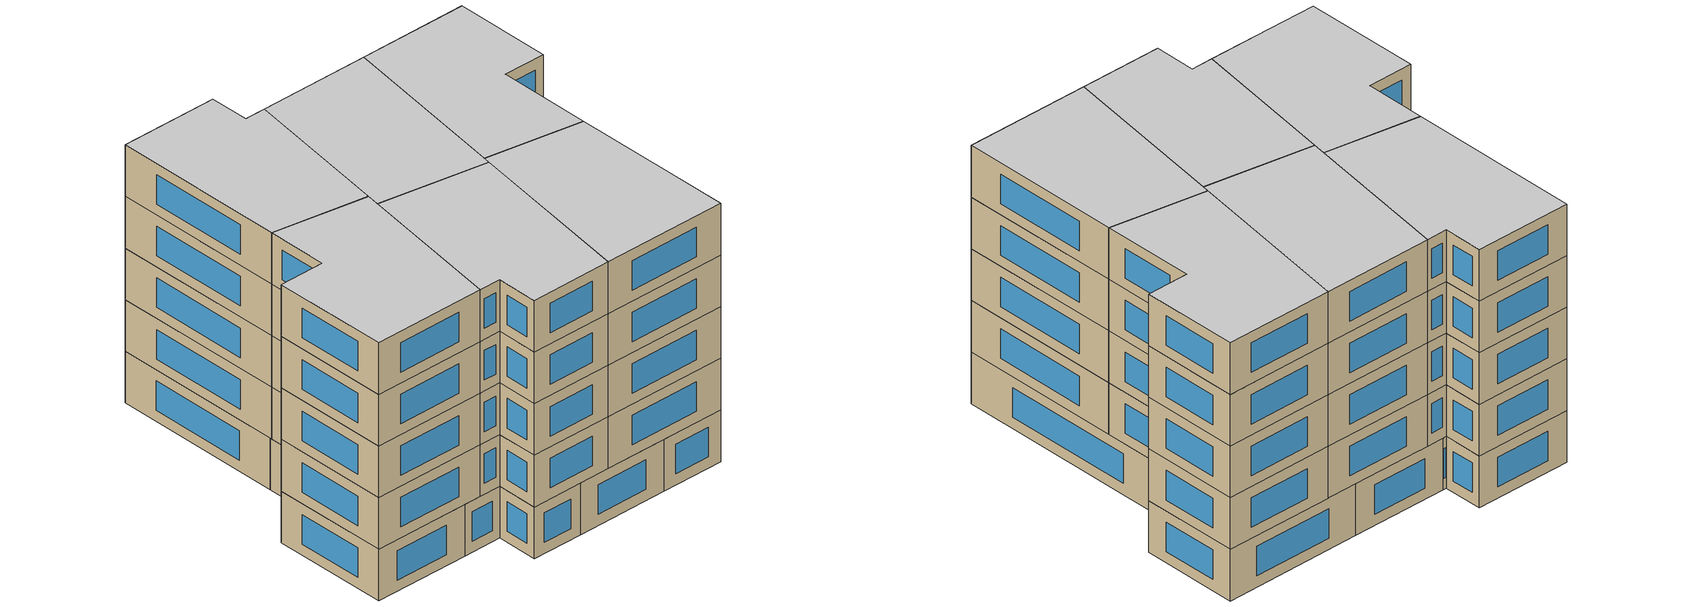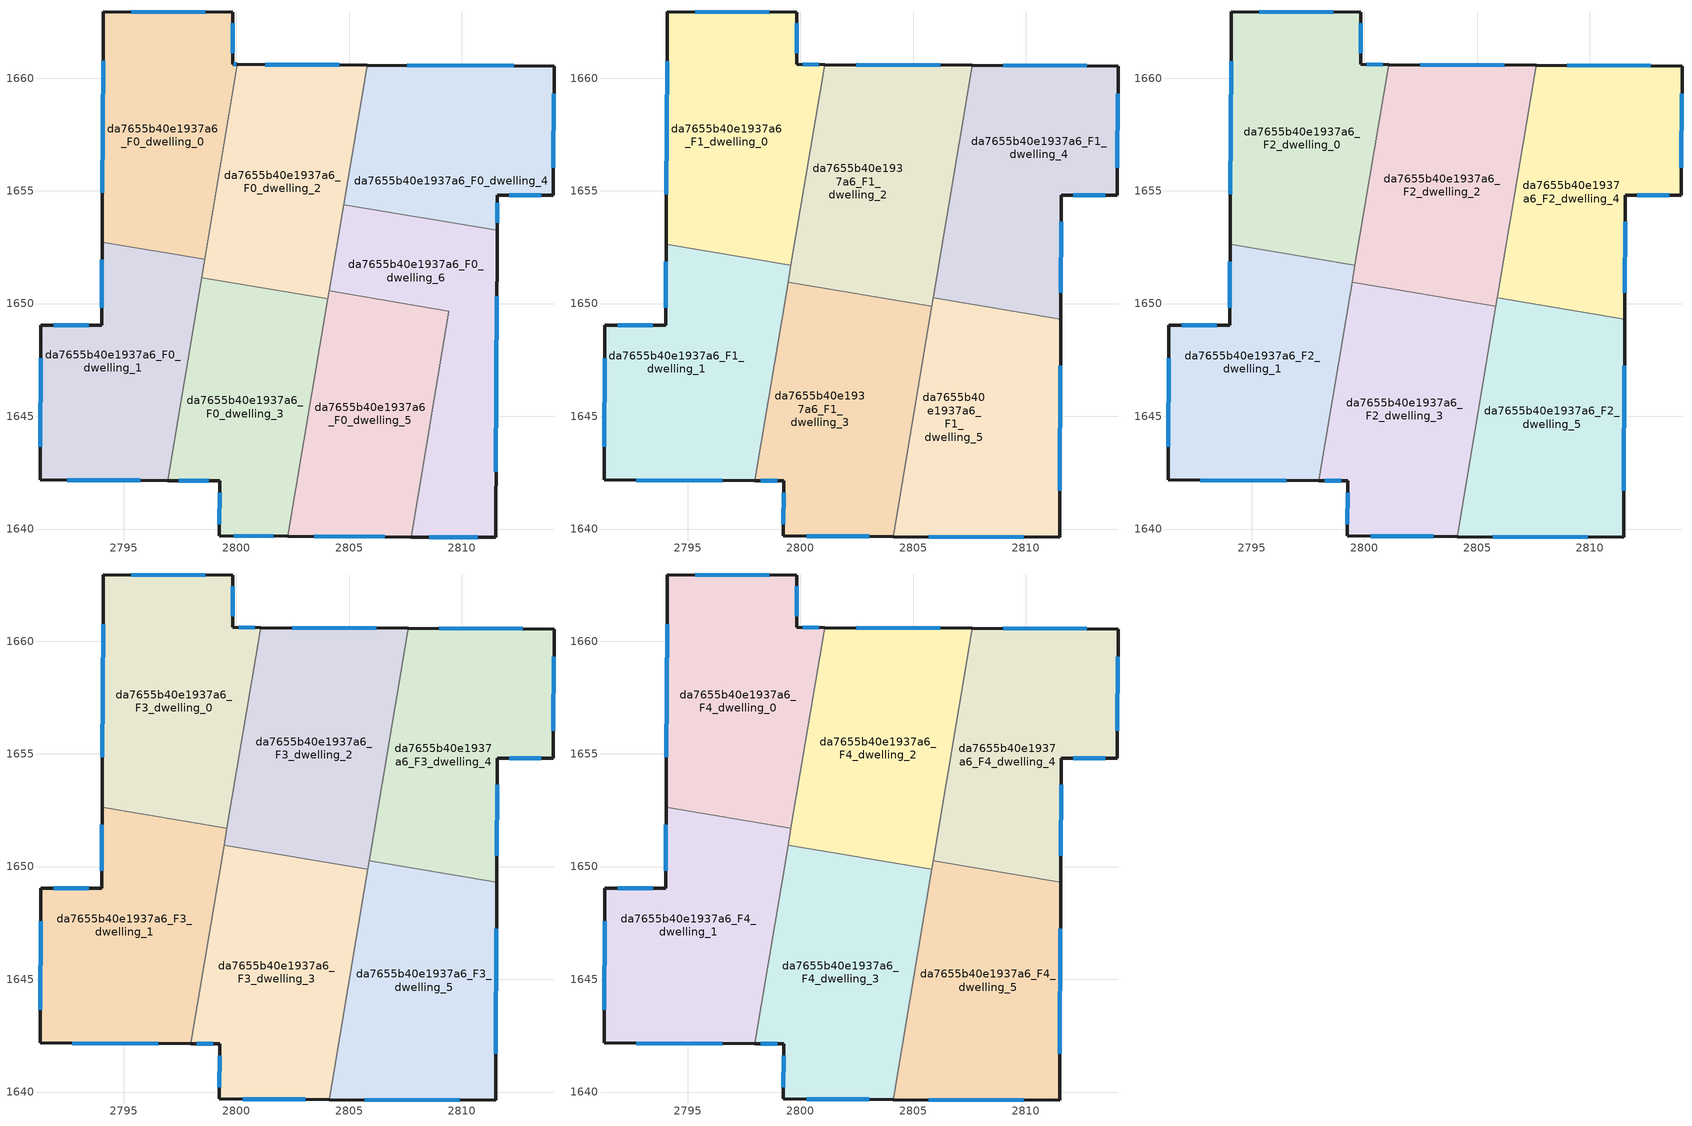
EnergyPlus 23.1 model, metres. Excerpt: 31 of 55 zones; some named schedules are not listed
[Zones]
da7655b40e1937a6_F0_dwelling_0
 floor ground (EU_floor_Construction): 2799.85,1662.93 2799.84,1660.61 2800.04,1660.61 2798.59,1651.96 2794.04,1652.72 2794.1,1662.96 z0
 wall outside (EU_wall_Construction): 2800.04,1660.61 2799.84,1660.61 2799.85,1662.93 2794.1,1662.96 2794.04,1652.72 z0:3
 wall to da7655b40e1937a6_F0_dwelling_1 (EU_wall_Construction): 2794.04,1652.72 2798.59,1651.96 z0:3
 wall to da7655b40e1937a6_F0_dwelling_2 (EU_wall_Construction): 2798.59,1651.96 2800.04,1660.61 z0:3
 window (EU_Window_Construction): 2799.84,1661.1 2799.84,1662.43 / 2800,1660.61 2799.88,1660.61 / 2794.09,1660.76 2794.06,1654.92 / 2798.62,1662.93 2795.33,1662.95 z0.64:2.36
da7655b40e1937a6_F0_dwelling_1
 floor ground (EU_floor_Construction): 2798.59,1651.96 2796.95,1642.15 2791.29,1642.18 2791.32,1649.05 2794.02,1649.04 2794.04,1652.72 z0
 wall outside (EU_wall_Construction): 2794.04,1652.72 2794.02,1649.04 2791.32,1649.05 2791.29,1642.18 2796.95,1642.15 z0:3
 wall to da7655b40e1937a6_F0_dwelling_3 (EU_wall_Construction): 2796.95,1642.15 2798.46,1651.14 z0:3
 wall to da7655b40e1937a6_F0_dwelling_2 (EU_wall_Construction): 2798.46,1651.15 2798.59,1651.96 z0:3
 window (EU_Window_Construction): 2792.5,1642.17 2795.73,1642.16 / 2791.32,1647.58 2791.3,1643.65 / 2793.44,1649.04 2791.9,1649.05 / 2794.04,1651.93 2794.03,1649.83 z0.64:2.36
da7655b40e1937a6_F0_dwelling_2
 floor ground (EU_floor_Construction): 2805.8,1660.58 2804.06,1650.21 2798.46,1651.14 2800.04,1660.61 z0
 wall outside (EU_wall_Construction): 2805.8,1660.58 2800.04,1660.61 z0:3
 wall to da7655b40e1937a6_F0_dwelling_3 (EU_wall_Construction): 2798.46,1651.14 2804.06,1650.21 z0:3
 wall to da7655b40e1937a6_F0_dwelling_4 (EU_wall_Construction): 2804.76,1654.39 2805.8,1660.58 z0:3
 wall to da7655b40e1937a6_F0_dwelling_6 (EU_wall_Construction): 2804.12,1650.56 2804.76,1654.39 z0:3
 wall to da7655b40e1937a6_F0_dwelling_5 (EU_wall_Construction): 2804.06,1650.2 2804.12,1650.56 z0:3
 window (EU_Window_Construction): 2804.56,1660.58 2801.28,1660.6 z0.64:2.36
da7655b40e1937a6_F0_dwelling_3
 floor ground (EU_floor_Construction): 2804.06,1650.21 2802.29,1639.68 2799.24,1639.7 2799.26,1642.14 2796.95,1642.15 2798.46,1651.14 z0
 wall outside (EU_wall_Construction): 2796.95,1642.15 2799.26,1642.14 2799.24,1639.7 2802.29,1639.68 z0:3
 wall to da7655b40e1937a6_F0_dwelling_5 (EU_wall_Construction): 2802.29,1639.68 2804.06,1650.21 z0:3
 window (EU_Window_Construction): 2799.89,1639.69 2801.64,1639.68 / 2799.26,1641.62 2799.24,1640.22 / 2797.44,1642.15 2798.76,1642.14 z0.64:2.36
da7655b40e1937a6_F0_dwelling_4
 floor ground (EU_floor_Construction): 2814.09,1660.54 2814.06,1654.8 2811.57,1654.81 2811.57,1653.25 2804.76,1654.39 2805.8,1660.58 z0
 wall outside (EU_wall_Construction): 2811.57,1653.25 2811.57,1654.81 2814.06,1654.8 2814.09,1660.54 2805.8,1660.58 z0:3
 wall to da7655b40e1937a6_F0_dwelling_6 (EU_wall_Construction): 2804.76,1654.39 2811.57,1653.25 z0:3
 window (EU_Window_Construction): 2812.31,1660.54 2807.57,1660.57 / 2814.07,1656.03 2814.08,1659.31 / 2812.11,1654.81 2813.53,1654.8 / 2811.57,1653.58 2811.57,1654.48 z0.64:2.36
da7655b40e1937a6_F0_dwelling_5
 floor ground (EU_floor_Construction): 2809.43,1649.67 2807.75,1639.65 2802.29,1639.68 2804.12,1650.56 z0
 wall outside (EU_wall_Construction): 2802.29,1639.68 2807.75,1639.65 z0:3
 wall to da7655b40e1937a6_F0_dwelling_6 (EU_wall_Construction): 2807.75,1639.65 2809.43,1649.67 2804.12,1650.56 z0:3
 window (EU_Window_Construction): 2803.46,1639.67 2806.58,1639.65 z0.64:2.36
 ceiling adiabatic (EU_roof_Construction): 2807.75,1639.65 2809.43,1649.67 2805.89,1650.26 2804.11,1639.67 z3
da7655b40e1937a6_F0_dwelling_6
 floor ground (EU_floor_Construction): 2811.57,1653.25 2811.5,1639.63 2807.75,1639.65 2809.43,1649.67 2804.12,1650.56 2804.76,1654.39 z0
 wall outside (EU_wall_Construction): 2807.75,1639.65 2811.5,1639.63 2811.57,1653.25 z0:3
 window (EU_Window_Construction): 2811.51,1642.54 2811.55,1650.33 / 2808.55,1639.64 2810.7,1639.63 z0.64:2.36
da7655b40e1937a6_F1_dwelling_0
 floor to da7655b40e1937a6_F0_dwelling_0 (EU_floor_Construction): 2799.85,1662.93 2799.84,1660.61 2800.04,1660.6 2798.59,1651.96 2794.04,1652.72 2794.1,1662.96 z3
 floor to da7655b40e1937a6_F0_dwelling_2 (EU_floor_Construction): 2801.07,1660.6 2799.58,1651.7 2798.58,1651.87 2800.04,1660.6 z3
 floor to da7655b40e1937a6_F0_dwelling_1 (EU_floor_Construction): 2798.59,1651.96 2798.58,1651.87 2794.04,1652.63 2794.04,1652.72 z3
 wall outside (EU_wall_Construction): 2801.07,1660.6 2799.84,1660.61 2799.85,1662.93 2794.1,1662.96 2794.04,1652.63 z3:6
 wall to da7655b40e1937a6_F1_dwelling_1 (EU_wall_Construction): 2794.04,1652.63 2799.58,1651.7 z3:6
 wall to da7655b40e1937a6_F1_dwelling_2 (EU_wall_Construction): 2799.58,1651.7 2801.07,1660.6 z3:6
 window (EU_Window_Construction): 2799.84,1661.1 2799.84,1662.43 / 2800.81,1660.6 2800.1,1660.6 / 2794.09,1660.74 2794.06,1654.84 / 2798.62,1662.93 2795.33,1662.95 z3.64:5.36
da7655b40e1937a6_F1_dwelling_1
 floor to da7655b40e1937a6_F0_dwelling_1 (EU_floor_Construction): 2798.58,1651.87 2796.95,1642.15 2791.29,1642.18 2791.32,1649.05 2794.02,1649.04 2794.04,1652.63 z3
 floor to da7655b40e1937a6_F0_dwelling_3 (EU_floor_Construction): 2799.46,1650.98 2799.45,1650.95 2797.98,1642.15 2796.95,1642.15 2798.46,1651.14 z3
 floor to da7655b40e1937a6_F0_dwelling_2 (EU_floor_Construction): 2799.58,1651.7 2799.46,1650.98 2798.46,1651.14 2798.58,1651.87 z3
 wall outside (EU_wall_Construction): 2794.04,1652.63 2794.02,1649.04 2791.32,1649.05 2791.29,1642.18 2797.98,1642.14 z3:6
 wall to da7655b40e1937a6_F1_dwelling_3 (EU_wall_Construction): 2797.98,1642.14 2799.45,1650.95 z3:6
 wall to da7655b40e1937a6_F1_dwelling_2 (EU_wall_Construction): 2799.45,1650.95 2799.58,1651.7 z3:6
 window (EU_Window_Construction): 2792.72,1642.17 2796.54,1642.15 / 2791.32,1647.58 2791.3,1643.65 / 2793.44,1649.04 2791.9,1649.05 / 2794.04,1651.86 2794.03,1649.81 z3.64:5.36
da7655b40e1937a6_F1_dwelling_2
 floor to da7655b40e1937a6_F0_dwelling_2 (EU_floor_Construction): 2805.8,1660.58 2804.06,1650.21 2799.46,1650.98 2801.07,1660.6 z3
 floor to da7655b40e1937a6_F0_dwelling_4 (EU_floor_Construction): 2807.61,1660.57 2806.53,1654.09 2804.76,1654.39 2805.8,1660.58 z3
 floor to da7655b40e1937a6_F0_dwelling_3 (EU_floor_Construction): 2804.06,1650.21 2804.05,1650.17 2799.45,1650.95 2799.46,1650.98 z3
 floor to da7655b40e1937a6_F0_dwelling_6 (EU_floor_Construction): 2806.53,1654.09 2805.89,1650.26 2804.12,1650.56 2804.76,1654.39 z3
 floor to da7655b40e1937a6_F0_dwelling_5 (EU_floor_Construction): 2805.89,1650.26 2805.82,1649.88 2804.05,1650.17 2804.12,1650.56 z3
 wall outside (EU_wall_Construction): 2807.62,1660.57 2801.07,1660.6 z3:6
 wall to da7655b40e1937a6_F1_dwelling_3 (EU_wall_Construction): 2799.45,1650.95 2805.82,1649.88 z3:6
 wall to da7655b40e1937a6_F1_dwelling_4 (EU_wall_Construction): 2805.89,1650.26 2807.62,1660.57 z3:6
 wall to da7655b40e1937a6_F1_dwelling_5 (EU_wall_Construction): 2805.82,1649.88 2805.89,1650.26 z3:6
 window (EU_Window_Construction): 2806.22,1660.57 2802.47,1660.59 z3.64:5.36
da7655b40e1937a6_F1_dwelling_3
 floor to da7655b40e1937a6_F0_dwelling_3 (EU_floor_Construction): 2804.05,1650.17 2802.29,1639.68 2799.24,1639.7 2799.26,1642.14 2797.98,1642.15 2799.45,1650.95 z3
 floor to da7655b40e1937a6_F0_dwelling_5 (EU_floor_Construction): 2805.82,1649.88 2804.11,1639.67 2802.29,1639.68 2804.05,1650.17 z3
 wall outside (EU_wall_Construction): 2797.98,1642.14 2799.26,1642.14 2799.24,1639.7 2804.11,1639.67 z3:6
 wall to da7655b40e1937a6_F1_dwelling_5 (EU_wall_Construction): 2804.11,1639.67 2805.82,1649.88 z3:6
 window (EU_Window_Construction): 2800.28,1639.69 2803.07,1639.68 / 2799.26,1641.62 2799.24,1640.22 / 2798.25,1642.14 2798.98,1642.14 z3.64:5.36
da7655b40e1937a6_F1_dwelling_4
 floor to da7655b40e1937a6_F0_dwelling_4 (EU_floor_Construction): 2814.09,1660.54 2814.06,1654.8 2811.57,1654.81 2811.57,1653.25 2806.53,1654.09 2807.62,1660.57 z3
 floor to da7655b40e1937a6_F0_dwelling_6 (EU_floor_Construction): 2811.57,1653.25 2811.55,1649.32 2805.89,1650.26 2806.53,1654.09 z3
 wall outside (EU_wall_Construction): 2811.55,1649.32 2811.57,1654.81 2814.06,1654.8 2814.09,1660.54 2807.62,1660.57 z3:6
 wall to da7655b40e1937a6_F1_dwelling_5 (EU_wall_Construction): 2805.89,1650.26 2811.55,1649.32 z3:6
 window (EU_Window_Construction): 2814.07,1656.03 2814.08,1659.31 / 2812.11,1654.81 2813.53,1654.8 / 2811.55,1650.49 2811.57,1653.63 / 2812.7,1660.54 2809,1660.56 z3.64:5.36
da7655b40e1937a6_F1_dwelling_5
 floor to da7655b40e1937a6_F0_dwelling_6 (EU_floor_Construction): 2811.55,1649.32 2811.5,1639.63 2807.75,1639.65 2809.43,1649.67 2805.89,1650.26 z3
 floor adiabatic (EU_floor_Construction): 2809.43,1649.67 2807.75,1639.65 2804.11,1639.67 2805.89,1650.26 z3
 wall outside (EU_wall_Construction): 2804.11,1639.67 2811.5,1639.63 2811.55,1649.32 z3:6
 window (EU_Window_Construction): 2811.51,1641.7 2811.54,1647.24 / 2805.69,1639.66 2809.92,1639.64 z3.64:5.36
da7655b40e1937a6_F2_dwelling_0
 floor to da7655b40e1937a6_F1_dwelling_0 (EU_floor_Construction): 2799.85,1662.93 2799.84,1660.61 2801.07,1660.6 2799.58,1651.7 2794.04,1652.63 2794.1,1662.96 z6
 wall outside (EU_wall_Construction): 2801.07,1660.6 2799.84,1660.61 2799.85,1662.93 2794.1,1662.96 2794.04,1652.63 z6:9
 wall to da7655b40e1937a6_F2_dwelling_1 (EU_wall_Construction): 2794.04,1652.63 2799.58,1651.7 z6:9
 wall to da7655b40e1937a6_F2_dwelling_2 (EU_wall_Construction): 2799.58,1651.7 2801.07,1660.6 z6:9
 window (EU_Window_Construction): 2799.84,1661.1 2799.84,1662.43 / 2800.81,1660.6 2800.1,1660.6 / 2794.09,1660.74 2794.06,1654.84 / 2798.62,1662.93 2795.33,1662.95 z6.64:8.36
da7655b40e1937a6_F2_dwelling_1
 floor to da7655b40e1937a6_F1_dwelling_1 (EU_floor_Construction): 2799.58,1651.7 2797.98,1642.14 2791.29,1642.18 2791.32,1649.05 2794.02,1649.04 2794.04,1652.63 z6
 wall outside (EU_wall_Construction): 2794.04,1652.63 2794.02,1649.04 2791.32,1649.05 2791.29,1642.18 2797.98,1642.14 z6:9
 wall to da7655b40e1937a6_F2_dwelling_3 (EU_wall_Construction): 2797.98,1642.14 2799.45,1650.95 z6:9
 wall to da7655b40e1937a6_F2_dwelling_2 (EU_wall_Construction): 2799.45,1650.95 2799.58,1651.7 z6:9
 window (EU_Window_Construction): 2792.72,1642.17 2796.54,1642.15 / 2791.32,1647.58 2791.3,1643.65 / 2793.44,1649.04 2791.9,1649.05 / 2794.04,1651.86 2794.03,1649.81 z6.64:8.36
da7655b40e1937a6_F2_dwelling_2
 floor to da7655b40e1937a6_F1_dwelling_2 (EU_floor_Construction): 2807.62,1660.57 2805.82,1649.88 2799.45,1650.95 2801.07,1660.6 z6
 wall outside (EU_wall_Construction): 2807.62,1660.57 2801.07,1660.6 z6:9
 wall to da7655b40e1937a6_F2_dwelling_3 (EU_wall_Construction): 2799.45,1650.95 2805.82,1649.88 z6:9
 wall to da7655b40e1937a6_F2_dwelling_4 (EU_wall_Construction): 2805.89,1650.26 2807.62,1660.57 z6:9
 wall to da7655b40e1937a6_F2_dwelling_5 (EU_wall_Construction): 2805.82,1649.88 2805.89,1650.26 z6:9
 window (EU_Window_Construction): 2806.22,1660.57 2802.47,1660.59 z6.64:8.36
da7655b40e1937a6_F2_dwelling_3
 floor to da7655b40e1937a6_F1_dwelling_3 (EU_floor_Construction): 2805.82,1649.88 2804.11,1639.67 2799.24,1639.7 2799.26,1642.14 2797.98,1642.14 2799.45,1650.95 z6
 wall outside (EU_wall_Construction): 2797.98,1642.14 2799.26,1642.14 2799.24,1639.7 2804.11,1639.67 z6:9
 wall to da7655b40e1937a6_F2_dwelling_5 (EU_wall_Construction): 2804.11,1639.67 2805.82,1649.88 z6:9
 window (EU_Window_Construction): 2800.28,1639.69 2803.07,1639.68 / 2799.26,1641.62 2799.24,1640.22 / 2798.25,1642.14 2798.98,1642.14 z6.64:8.36
da7655b40e1937a6_F2_dwelling_4
 floor to da7655b40e1937a6_F1_dwelling_4 (EU_floor_Construction): 2814.09,1660.54 2814.06,1654.8 2811.57,1654.81 2811.55,1649.32 2805.89,1650.26 2807.62,1660.57 z6
 wall outside (EU_wall_Construction): 2811.55,1649.32 2811.57,1654.81 2814.06,1654.8 2814.09,1660.54 2807.62,1660.57 z6:9
 wall to da7655b40e1937a6_F2_dwelling_5 (EU_wall_Construction): 2805.89,1650.26 2811.55,1649.32 z6:9
 window (EU_Window_Construction): 2814.07,1656.03 2814.08,1659.31 / 2812.11,1654.81 2813.53,1654.8 / 2811.55,1650.49 2811.57,1653.63 / 2812.7,1660.54 2809,1660.56 z6.64:8.36
da7655b40e1937a6_F2_dwelling_5
 floor to da7655b40e1937a6_F1_dwelling_5 (EU_floor_Construction): 2811.55,1649.32 2811.5,1639.63 2804.11,1639.67 2805.89,1650.26 z6
 wall outside (EU_wall_Construction): 2804.11,1639.67 2811.5,1639.63 2811.55,1649.32 z6:9
 window (EU_Window_Construction): 2811.51,1641.7 2811.54,1647.24 / 2805.69,1639.66 2809.92,1639.64 z6.64:8.36
da7655b40e1937a6_F3_dwelling_0
 floor to da7655b40e1937a6_F2_dwelling_0 (EU_floor_Construction): 2799.85,1662.93 2799.84,1660.61 2801.07,1660.6 2799.58,1651.7 2794.04,1652.63 2794.1,1662.96 z9
 wall outside (EU_wall_Construction): 2801.07,1660.6 2799.84,1660.61 2799.85,1662.93 2794.1,1662.96 2794.04,1652.63 z9:12
 wall to da7655b40e1937a6_F3_dwelling_1 (EU_wall_Construction): 2794.04,1652.63 2799.58,1651.7 z9:12
 wall to da7655b40e1937a6_F3_dwelling_2 (EU_wall_Construction): 2799.58,1651.7 2801.07,1660.6 z9:12
 window (EU_Window_Construction): 2799.84,1661.1 2799.84,1662.43 / 2800.81,1660.6 2800.1,1660.6 / 2794.09,1660.74 2794.06,1654.84 / 2798.62,1662.93 2795.33,1662.95 z9.64:11.36
da7655b40e1937a6_F3_dwelling_1
 floor to da7655b40e1937a6_F2_dwelling_1 (EU_floor_Construction): 2799.58,1651.7 2797.98,1642.14 2791.29,1642.18 2791.32,1649.05 2794.02,1649.04 2794.04,1652.63 z9
 wall outside (EU_wall_Construction): 2794.04,1652.63 2794.02,1649.04 2791.32,1649.05 2791.29,1642.18 2797.98,1642.14 z9:12
 wall to da7655b40e1937a6_F3_dwelling_3 (EU_wall_Construction): 2797.98,1642.14 2799.45,1650.95 z9:12
 wall to da7655b40e1937a6_F3_dwelling_2 (EU_wall_Construction): 2799.45,1650.95 2799.58,1651.7 z9:12
 window (EU_Window_Construction): 2792.72,1642.17 2796.54,1642.15 / 2791.32,1647.58 2791.3,1643.65 / 2793.44,1649.04 2791.9,1649.05 / 2794.04,1651.86 2794.03,1649.81 z9.64:11.36
da7655b40e1937a6_F3_dwelling_2
 floor to da7655b40e1937a6_F2_dwelling_2 (EU_floor_Construction): 2807.62,1660.57 2805.82,1649.88 2799.45,1650.95 2801.07,1660.6 z9
 wall outside (EU_wall_Construction): 2807.62,1660.57 2801.07,1660.6 z9:12
 wall to da7655b40e1937a6_F3_dwelling_3 (EU_wall_Construction): 2799.45,1650.95 2805.82,1649.88 z9:12
 wall to da7655b40e1937a6_F3_dwelling_4 (EU_wall_Construction): 2805.89,1650.26 2807.62,1660.57 z9:12
 wall to da7655b40e1937a6_F3_dwelling_5 (EU_wall_Construction): 2805.82,1649.88 2805.89,1650.26 z9:12
 window (EU_Window_Construction): 2806.22,1660.57 2802.47,1660.59 z9.64:11.36
da7655b40e1937a6_F3_dwelling_3
 floor to da7655b40e1937a6_F2_dwelling_3 (EU_floor_Construction): 2805.82,1649.88 2804.11,1639.67 2799.24,1639.7 2799.26,1642.14 2797.98,1642.14 2799.45,1650.95 z9
 wall outside (EU_wall_Construction): 2797.98,1642.14 2799.26,1642.14 2799.24,1639.7 2804.11,1639.67 z9:12
 wall to da7655b40e1937a6_F3_dwelling_5 (EU_wall_Construction): 2804.11,1639.67 2805.82,1649.88 z9:12
 window (EU_Window_Construction): 2800.28,1639.69 2803.07,1639.68 / 2799.26,1641.62 2799.24,1640.22 / 2798.25,1642.14 2798.98,1642.14 z9.64:11.36
da7655b40e1937a6_F3_dwelling_4
 floor to da7655b40e1937a6_F2_dwelling_4 (EU_floor_Construction): 2814.09,1660.54 2814.06,1654.8 2811.57,1654.81 2811.55,1649.32 2805.89,1650.26 2807.62,1660.57 z9
 wall outside (EU_wall_Construction): 2811.55,1649.32 2811.57,1654.81 2814.06,1654.8 2814.09,1660.54 2807.62,1660.57 z9:12
 wall to da7655b40e1937a6_F3_dwelling_5 (EU_wall_Construction): 2805.89,1650.26 2811.55,1649.32 z9:12
 window (EU_Window_Construction): 2814.07,1656.03 2814.08,1659.31 / 2812.11,1654.81 2813.53,1654.8 / 2811.55,1650.49 2811.57,1653.63 / 2812.7,1660.54 2809,1660.56 z9.64:11.36
da7655b40e1937a6_F3_dwelling_5
 floor to da7655b40e1937a6_F2_dwelling_5 (EU_floor_Construction): 2811.55,1649.32 2811.5,1639.63 2804.11,1639.67 2805.89,1650.26 z9
 wall outside (EU_wall_Construction): 2804.11,1639.67 2811.5,1639.63 2811.55,1649.32 z9:12
 window (EU_Window_Construction): 2811.51,1641.7 2811.54,1647.24 / 2805.69,1639.66 2809.92,1639.64 z9.64:11.36
da7655b40e1937a6_F4_dwelling_0
 floor to da7655b40e1937a6_F3_dwelling_0 (EU_floor_Construction): 2799.85,1662.93 2799.84,1660.61 2801.07,1660.6 2799.58,1651.7 2794.04,1652.63 2794.1,1662.96 z12
 wall outside (EU_wall_Construction): 2801.07,1660.6 2799.84,1660.61 2799.85,1662.93 2794.1,1662.96 2794.04,1652.63 z12:15
 wall to da7655b40e1937a6_F4_dwelling_1 (EU_wall_Construction): 2794.04,1652.63 2799.58,1651.7 z12:15
 wall to da7655b40e1937a6_F4_dwelling_2 (EU_wall_Construction): 2799.58,1651.7 2801.07,1660.6 z12:15
 window (EU_Window_Construction): 2799.84,1661.1 2799.84,1662.43 / 2800.81,1660.6 2800.1,1660.6 / 2794.09,1660.74 2794.06,1654.84 / 2798.62,1662.93 2795.33,1662.95 z12.64:14.36
 ceiling to da7655b40e1937a6_F5_dwelling_0 (EU_floor_Construction): 2799.58,1651.7 2801.07,1660.6 2799.84,1660.61 2799.85,1662.93 2794.1,1662.96 2794.04,1652.63 z15
da7655b40e1937a6_F4_dwelling_1
 floor to da7655b40e1937a6_F3_dwelling_1 (EU_floor_Construction): 2799.58,1651.7 2797.98,1642.14 2791.29,1642.18 2791.32,1649.05 2794.02,1649.04 2794.04,1652.63 z12
 wall outside (EU_wall_Construction): 2794.04,1652.63 2794.02,1649.04 2791.32,1649.05 2791.29,1642.18 2797.98,1642.14 z12:15
 wall to da7655b40e1937a6_F4_dwelling_3 (EU_wall_Construction): 2797.98,1642.14 2799.45,1650.95 z12:15
 wall to da7655b40e1937a6_F4_dwelling_2 (EU_wall_Construction): 2799.45,1650.95 2799.58,1651.7 z12:15
 window (EU_Window_Construction): 2792.72,1642.17 2796.54,1642.15 / 2791.32,1647.58 2791.3,1643.65 / 2793.44,1649.04 2791.9,1649.05 / 2794.04,1651.86 2794.03,1649.81 z12.64:14.36
 ceiling to da7655b40e1937a6_F5_dwelling_1 (EU_floor_Construction): 2797.98,1642.14 2799.58,1651.7 2794.04,1652.63 2794.02,1649.04 2791.32,1649.05 2791.29,1642.18 z15
da7655b40e1937a6_F4_dwelling_2
 floor to da7655b40e1937a6_F3_dwelling_2 (EU_floor_Construction): 2807.62,1660.57 2805.82,1649.88 2799.45,1650.95 2801.07,1660.6 z12
 wall outside (EU_wall_Construction): 2807.62,1660.57 2801.07,1660.6 z12:15
 wall to da7655b40e1937a6_F4_dwelling_3 (EU_wall_Construction): 2799.45,1650.95 2805.82,1649.88 z12:15
 wall to da7655b40e1937a6_F4_dwelling_4 (EU_wall_Construction): 2805.89,1650.26 2807.62,1660.57 z12:15
 wall to da7655b40e1937a6_F4_dwelling_5 (EU_wall_Construction): 2805.82,1649.88 2805.89,1650.26 z12:15
 window (EU_Window_Construction): 2806.22,1660.57 2802.47,1660.59 z12.64:14.36
 ceiling to da7655b40e1937a6_F5_dwelling_2 (EU_floor_Construction): 2805.82,1649.88 2807.62,1660.57 2801.07,1660.6 2799.45,1650.95 z15
da7655b40e1937a6_F4_dwelling_3
 floor to da7655b40e1937a6_F3_dwelling_3 (EU_floor_Construction): 2805.82,1649.88 2804.11,1639.67 2799.24,1639.7 2799.26,1642.14 2797.98,1642.14 2799.45,1650.95 z12
 wall outside (EU_wall_Construction): 2797.98,1642.14 2799.26,1642.14 2799.24,1639.7 2804.11,1639.67 z12:15
 wall to da7655b40e1937a6_F4_dwelling_5 (EU_wall_Construction): 2804.11,1639.67 2805.82,1649.88 z12:15
 window (EU_Window_Construction): 2800.28,1639.69 2803.07,1639.68 / 2799.26,1641.62 2799.24,1640.22 / 2798.25,1642.14 2798.98,1642.14 z12.64:14.36
 ceiling to da7655b40e1937a6_F5_dwelling_3 (EU_floor_Construction): 2804.11,1639.67 2805.82,1649.88 2799.45,1650.95 2797.98,1642.14 2799.26,1642.14 2799.24,1639.7 z15
da7655b40e1937a6_F4_dwelling_4
 floor to da7655b40e1937a6_F3_dwelling_4 (EU_floor_Construction): 2814.09,1660.54 2814.06,1654.8 2811.57,1654.81 2811.55,1649.32 2805.89,1650.26 2807.62,1660.57 z12
 wall outside (EU_wall_Construction): 2811.55,1649.32 2811.57,1654.81 2814.06,1654.8 2814.09,1660.54 2807.62,1660.57 z12:15
 wall to da7655b40e1937a6_F4_dwelling_5 (EU_wall_Construction): 2805.89,1650.26 2811.55,1649.32 z12:15
 window (EU_Window_Construction): 2814.07,1656.03 2814.08,1659.31 / 2812.11,1654.81 2813.53,1654.8 / 2811.55,1650.49 2811.57,1653.63 / 2812.7,1660.54 2809,1660.56 z12.64:14.36
 ceiling to da7655b40e1937a6_F5_dwelling_4 (EU_floor_Construction): 2811.55,1649.32 2811.57,1654.81 2814.06,1654.8 2814.09,1660.54 2807.62,1660.57 2805.89,1650.26 z15
da7655b40e1937a6_F4_dwelling_5
 floor to da7655b40e1937a6_F3_dwelling_5 (EU_floor_Construction): 2811.55,1649.32 2811.5,1639.63 2804.11,1639.67 2805.89,1650.26 z12
 wall outside (EU_wall_Construction): 2804.11,1639.67 2811.5,1639.63 2811.55,1649.32 z12:15
 window (EU_Window_Construction): 2811.51,1641.7 2811.54,1647.24 / 2805.69,1639.66 2809.92,1639.64 z12.64:14.36
 ceiling to da7655b40e1937a6_F5_dwelling_5 (EU_floor_Construction): 2811.5,1639.63 2811.55,1649.32 2805.89,1650.26 2804.11,1639.67 z15
[Building]
EU S2 Campaign: North Axis=0; Terrain=City; Solar Distribution=FullExterior
[Site:Location]
Yerevan-Zvartnots.Intl.AP: Latitude=40.15; Longitude=44.383; Time Zone=4; Elevation=854
[SizingPeriod:WeatherFileDays]
AnnualSizingPeriod: Begin Month=1; Begin Day of Month=1; End Month=12; End Day of Month=31; Day of Week for Start Day=Monday; Use Weather File Daylight Saving Period=No; Use Weather File Rain and Snow Indicators=No
[MATERIAL]
EU_InternalMass_Material: Roughness=MediumRough; Thickness=0.1; Conductivity=1; Density=1800; Specific Heat=900; Thermal Absorptance=0.9; Solar Absorptance=0.7; Visible Absorptance=0.7
[MATERIAL:NOMASS] Roughness=MediumRough; Thermal Absorptance=0.9; Solar Absorptance=0.7; Visible Absorptance=0.7
Name | Thermal Resistance
EU_wall_NoMass | 1.05043
EU_roof_NoMass | 1.45357
EU_floor_NoMass | 0.478065
[WINDOWMATERIAL:SIMPLEGLAZINGSYSTEM]
EU_Window_SimpleGlazing: UFactor=2.5566; Solar Heat Gain Coefficient=0.75; Visible Transmittance=0.75
[CONSTRUCTION]
EU_wall_Construction: EU_wall_NoMass
EU_roof_Construction: EU_roof_NoMass
EU_floor_Construction: EU_floor_NoMass
EU_Window_Construction: EU_Window_SimpleGlazing
EU_InternalMass_Construction: EU_InternalMass_Material
[ZONE] Type=1; Multiplier=1; Ceiling Height=autocalculate; Floor Area=autocalculate; Part of Total Floor Area=Yes
Name | Volume
da7655b40e1937a6_F0_dwelling_0 | 171.32
da7655b40e1937a6_F1_dwelling_0; da7655b40e1937a6_F2_dwelling_0; da7655b40e1937a6_F3_dwelling_0; da7655b40e1937a6_F4_dwelling_0; da7655b40e1937a6_F1_dwelling_1; da7655b40e1937a6_F2_dwelling_1; da7655b40e1937a6_F3_dwelling_1; da7655b40e1937a6_F4_dwelling_1 | 199.853
da7655b40e1937a6_F0_dwelling_1; da7655b40e1937a6_F0_dwelling_4 | 171.299
da7655b40e1937a6_F0_dwelling_2 | 171.311
da7655b40e1937a6_F1_dwelling_2; da7655b40e1937a6_F2_dwelling_2; da7655b40e1937a6_F3_dwelling_2; da7655b40e1937a6_F4_dwelling_2 | 199.856
da7655b40e1937a6_F0_dwelling_3 | 171.296
da7655b40e1937a6_F1_dwelling_3; da7655b40e1937a6_F2_dwelling_3; da7655b40e1937a6_F3_dwelling_3; da7655b40e1937a6_F4_dwelling_3 | 199.838
da7655b40e1937a6_F1_dwelling_4; da7655b40e1937a6_F2_dwelling_4; da7655b40e1937a6_F3_dwelling_4; da7655b40e1937a6_F4_dwelling_4 | 199.867
da7655b40e1937a6_F0_dwelling_5 | 171.314
da7655b40e1937a6_F1_dwelling_5; da7655b40e1937a6_F2_dwelling_5; da7655b40e1937a6_F3_dwelling_5; da7655b40e1937a6_F4_dwelling_5 | 199.872
da7655b40e1937a6_F0_dwelling_6 | 171.277
[INTERNALMASS] Construction=EU_InternalMass_Construction
Name | Zone or ZoneList | Surface Area
da7655b40e1937a6_F0_dwelling_0_EU_InternalMass | da7655b40e1937a6_F0_dwelling_0 | 57.1065
da7655b40e1937a6_F0_dwelling_1_EU_InternalMass | da7655b40e1937a6_F0_dwelling_1 | 57.0991
da7655b40e1937a6_F0_dwelling_2_EU_InternalMass | da7655b40e1937a6_F0_dwelling_2 | 57.1029
da7655b40e1937a6_F0_dwelling_3_EU_InternalMass | da7655b40e1937a6_F0_dwelling_3 | 57.0988
da7655b40e1937a6_F0_dwelling_4_EU_InternalMass | da7655b40e1937a6_F0_dwelling_4 | 57.0981
da7655b40e1937a6_F0_dwelling_5_EU_InternalMass | da7655b40e1937a6_F0_dwelling_5 | 57.1045
da7655b40e1937a6_F0_dwelling_6_EU_InternalMass | da7655b40e1937a6_F0_dwelling_6 | 57.0925
da7655b40e1937a6_F1_dwelling_0_EU_InternalMass | da7655b40e1937a6_F1_dwelling_0 | 66.6182
da7655b40e1937a6_F1_dwelling_1_EU_InternalMass | da7655b40e1937a6_F1_dwelling_1 | 66.6184
da7655b40e1937a6_F1_dwelling_2_EU_InternalMass | da7655b40e1937a6_F1_dwelling_2 | 66.6168
da7655b40e1937a6_F1_dwelling_3_EU_InternalMass | da7655b40e1937a6_F1_dwelling_3 | 66.6126
da7655b40e1937a6_F1_dwelling_4_EU_InternalMass | da7655b40e1937a6_F1_dwelling_4 | 66.6213
da7655b40e1937a6_F1_dwelling_5_EU_InternalMass | da7655b40e1937a6_F1_dwelling_5 | 66.6221
da7655b40e1937a6_F2_dwelling_0_EU_InternalMass | da7655b40e1937a6_F2_dwelling_0 | 66.6182
da7655b40e1937a6_F2_dwelling_1_EU_InternalMass | da7655b40e1937a6_F2_dwelling_1 | 66.6184
da7655b40e1937a6_F2_dwelling_2_EU_InternalMass | da7655b40e1937a6_F2_dwelling_2 | 66.6168
da7655b40e1937a6_F2_dwelling_3_EU_InternalMass | da7655b40e1937a6_F2_dwelling_3 | 66.6126
da7655b40e1937a6_F2_dwelling_4_EU_InternalMass | da7655b40e1937a6_F2_dwelling_4 | 66.6213
da7655b40e1937a6_F2_dwelling_5_EU_InternalMass | da7655b40e1937a6_F2_dwelling_5 | 66.6221
da7655b40e1937a6_F3_dwelling_0_EU_InternalMass | da7655b40e1937a6_F3_dwelling_0 | 66.6182
da7655b40e1937a6_F3_dwelling_1_EU_InternalMass | da7655b40e1937a6_F3_dwelling_1 | 66.6184
da7655b40e1937a6_F3_dwelling_2_EU_InternalMass | da7655b40e1937a6_F3_dwelling_2 | 66.6168
da7655b40e1937a6_F3_dwelling_3_EU_InternalMass | da7655b40e1937a6_F3_dwelling_3 | 66.6126
da7655b40e1937a6_F3_dwelling_4_EU_InternalMass | da7655b40e1937a6_F3_dwelling_4 | 66.6213
da7655b40e1937a6_F3_dwelling_5_EU_InternalMass | da7655b40e1937a6_F3_dwelling_5 | 66.6221
da7655b40e1937a6_F4_dwelling_0_EU_InternalMass | da7655b40e1937a6_F4_dwelling_0 | 66.6182
da7655b40e1937a6_F4_dwelling_1_EU_InternalMass | da7655b40e1937a6_F4_dwelling_1 | 66.6184
da7655b40e1937a6_F4_dwelling_2_EU_InternalMass | da7655b40e1937a6_F4_dwelling_2 | 66.6168
da7655b40e1937a6_F4_dwelling_3_EU_InternalMass | da7655b40e1937a6_F4_dwelling_3 | 66.6126
da7655b40e1937a6_F4_dwelling_4_EU_InternalMass | da7655b40e1937a6_F4_dwelling_4 | 66.6213
da7655b40e1937a6_F4_dwelling_5_EU_InternalMass | da7655b40e1937a6_F4_dwelling_5 | 66.6221
[OTHEREQUIPMENT] Fuel Type=Electricity; Design Level Calculation Method=Watts/Area; Power per Zone Floor Area=1; Fraction Latent=0; Fraction Radiant=0; Fraction Lost=0; Carbon Dioxide Generation Rate=0; EndUse Subcategory=EU_Step8_InternalGains
Name | Zone or ZoneList or Space or SpaceList | Schedule
EU_Step8_InternalGain_da7655b40e1937a6_F0_dwelling_0_f000 | da7655b40e1937a6_F0_dwelling_0 | EU_Step8_GainSchedule_da7655b40e1937a6_F0_dwelling_0_f000
EU_Step8_InternalGain_da7655b40e1937a6_F0_dwelling_1_f000 | da7655b40e1937a6_F0_dwelling_1 | EU_Step8_GainSchedule_da7655b40e1937a6_F0_dwelling_1_f000
EU_Step8_InternalGain_da7655b40e1937a6_F0_dwelling_2_f000 | da7655b40e1937a6_F0_dwelling_2 | EU_Step8_GainSchedule_da7655b40e1937a6_F0_dwelling_2_f000
EU_Step8_InternalGain_da7655b40e1937a6_F0_dwelling_3_f000 | da7655b40e1937a6_F0_dwelling_3 | EU_Step8_GainSchedule_da7655b40e1937a6_F0_dwelling_3_f000
EU_Step8_InternalGain_da7655b40e1937a6_F0_dwelling_4_f000 | da7655b40e1937a6_F0_dwelling_4 | EU_Step8_GainSchedule_da7655b40e1937a6_F0_dwelling_4_f000
EU_Step8_InternalGain_da7655b40e1937a6_F0_dwelling_5_f000 | da7655b40e1937a6_F0_dwelling_5 | EU_Step8_GainSchedule_da7655b40e1937a6_F0_dwelling_5_f000
EU_Step8_InternalGain_da7655b40e1937a6_F0_dwelling_6_f000 | da7655b40e1937a6_F0_dwelling_6 | EU_Step8_GainSchedule_da7655b40e1937a6_F0_dwelling_6_f000
EU_Step8_InternalGain_da7655b40e1937a6_F1_dwelling_0_f000 | da7655b40e1937a6_F1_dwelling_0 | EU_Step8_GainSchedule_da7655b40e1937a6_F1_dwelling_0_f000
EU_Step8_InternalGain_da7655b40e1937a6_F1_dwelling_1_f000 | da7655b40e1937a6_F1_dwelling_1 | EU_Step8_GainSchedule_da7655b40e1937a6_F1_dwelling_1_f000
EU_Step8_InternalGain_da7655b40e1937a6_F1_dwelling_2_f000 | da7655b40e1937a6_F1_dwelling_2 | EU_Step8_GainSchedule_da7655b40e1937a6_F1_dwelling_2_f000
EU_Step8_InternalGain_da7655b40e1937a6_F1_dwelling_3_f000 | da7655b40e1937a6_F1_dwelling_3 | EU_Step8_GainSchedule_da7655b40e1937a6_F1_dwelling_3_f000
EU_Step8_InternalGain_da7655b40e1937a6_F1_dwelling_4_f000 | da7655b40e1937a6_F1_dwelling_4 | EU_Step8_GainSchedule_da7655b40e1937a6_F1_dwelling_4_f000
EU_Step8_InternalGain_da7655b40e1937a6_F1_dwelling_5_f000 | da7655b40e1937a6_F1_dwelling_5 | EU_Step8_GainSchedule_da7655b40e1937a6_F1_dwelling_5_f000
EU_Step8_InternalGain_da7655b40e1937a6_F2_dwelling_0_f000 | da7655b40e1937a6_F2_dwelling_0 | EU_Step8_GainSchedule_da7655b40e1937a6_F2_dwelling_0_f000
EU_Step8_InternalGain_da7655b40e1937a6_F2_dwelling_1_f000 | da7655b40e1937a6_F2_dwelling_1 | EU_Step8_GainSchedule_da7655b40e1937a6_F2_dwelling_1_f000
EU_Step8_InternalGain_da7655b40e1937a6_F2_dwelling_2_f000 | da7655b40e1937a6_F2_dwelling_2 | EU_Step8_GainSchedule_da7655b40e1937a6_F2_dwelling_2_f000
EU_Step8_InternalGain_da7655b40e1937a6_F2_dwelling_3_f000 | da7655b40e1937a6_F2_dwelling_3 | EU_Step8_GainSchedule_da7655b40e1937a6_F2_dwelling_3_f000
EU_Step8_InternalGain_da7655b40e1937a6_F2_dwelling_4_f000 | da7655b40e1937a6_F2_dwelling_4 | EU_Step8_GainSchedule_da7655b40e1937a6_F2_dwelling_4_f000
EU_Step8_InternalGain_da7655b40e1937a6_F2_dwelling_5_f000 | da7655b40e1937a6_F2_dwelling_5 | EU_Step8_GainSchedule_da7655b40e1937a6_F2_dwelling_5_f000
EU_Step8_InternalGain_da7655b40e1937a6_F3_dwelling_0_f000 | da7655b40e1937a6_F3_dwelling_0 | EU_Step8_GainSchedule_da7655b40e1937a6_F3_dwelling_0_f000
EU_Step8_InternalGain_da7655b40e1937a6_F3_dwelling_1_f000 | da7655b40e1937a6_F3_dwelling_1 | EU_Step8_GainSchedule_da7655b40e1937a6_F3_dwelling_1_f000
EU_Step8_InternalGain_da7655b40e1937a6_F3_dwelling_2_f000 | da7655b40e1937a6_F3_dwelling_2 | EU_Step8_GainSchedule_da7655b40e1937a6_F3_dwelling_2_f000
EU_Step8_InternalGain_da7655b40e1937a6_F3_dwelling_3_f000 | da7655b40e1937a6_F3_dwelling_3 | EU_Step8_GainSchedule_da7655b40e1937a6_F3_dwelling_3_f000
EU_Step8_InternalGain_da7655b40e1937a6_F3_dwelling_4_f000 | da7655b40e1937a6_F3_dwelling_4 | EU_Step8_GainSchedule_da7655b40e1937a6_F3_dwelling_4_f000
EU_Step8_InternalGain_da7655b40e1937a6_F3_dwelling_5_f000 | da7655b40e1937a6_F3_dwelling_5 | EU_Step8_GainSchedule_da7655b40e1937a6_F3_dwelling_5_f000
EU_Step8_InternalGain_da7655b40e1937a6_F4_dwelling_0_f000 | da7655b40e1937a6_F4_dwelling_0 | EU_Step8_GainSchedule_da7655b40e1937a6_F4_dwelling_0_f000
EU_Step8_InternalGain_da7655b40e1937a6_F4_dwelling_1_f000 | da7655b40e1937a6_F4_dwelling_1 | EU_Step8_GainSchedule_da7655b40e1937a6_F4_dwelling_1_f000
EU_Step8_InternalGain_da7655b40e1937a6_F4_dwelling_2_f000 | da7655b40e1937a6_F4_dwelling_2 | EU_Step8_GainSchedule_da7655b40e1937a6_F4_dwelling_2_f000
EU_Step8_InternalGain_da7655b40e1937a6_F4_dwelling_3_f000 | da7655b40e1937a6_F4_dwelling_3 | EU_Step8_GainSchedule_da7655b40e1937a6_F4_dwelling_3_f000
EU_Step8_InternalGain_da7655b40e1937a6_F4_dwelling_4_f000 | da7655b40e1937a6_F4_dwelling_4 | EU_Step8_GainSchedule_da7655b40e1937a6_F4_dwelling_4_f000
EU_Step8_InternalGain_da7655b40e1937a6_F4_dwelling_5_f000 | da7655b40e1937a6_F4_dwelling_5 | EU_Step8_GainSchedule_da7655b40e1937a6_F4_dwelling_5_f000
[ZONEVENTILATION:DESIGNFLOWRATE] Schedule=EU_AlwaysOn; Design Flow Rate Calculation Method=AirChanges/Hour; Air Changes per Hour=0.557805; Ventilation Type=Natural; Fan Pressure Rise=0; Fan Total Efficiency=1; Constant Term Coefficient=1; Temperature Term Coefficient=0; Velocity Term Coefficient=0; Velocity Squared Term Coefficient=0; Minimum Indoor Temperature=-100; Maximum Indoor Temperature=100; Delta Temperature=-100; Minimum Outdoor Temperature=-100; Maximum Outdoor Temperature=100; Maximum Wind Speed=40
Name | Zone or ZoneList or Space or SpaceList
EU_ConstantAir_da7655b40e1937a6_F0_dwelling_0 | da7655b40e1937a6_F0_dwelling_0
EU_ConstantAir_da7655b40e1937a6_F0_dwelling_1 | da7655b40e1937a6_F0_dwelling_1
EU_ConstantAir_da7655b40e1937a6_F0_dwelling_2 | da7655b40e1937a6_F0_dwelling_2
EU_ConstantAir_da7655b40e1937a6_F0_dwelling_3 | da7655b40e1937a6_F0_dwelling_3
EU_ConstantAir_da7655b40e1937a6_F0_dwelling_4 | da7655b40e1937a6_F0_dwelling_4
EU_ConstantAir_da7655b40e1937a6_F0_dwelling_5 | da7655b40e1937a6_F0_dwelling_5
EU_ConstantAir_da7655b40e1937a6_F0_dwelling_6 | da7655b40e1937a6_F0_dwelling_6
EU_ConstantAir_da7655b40e1937a6_F1_dwelling_0 | da7655b40e1937a6_F1_dwelling_0
EU_ConstantAir_da7655b40e1937a6_F1_dwelling_1 | da7655b40e1937a6_F1_dwelling_1
EU_ConstantAir_da7655b40e1937a6_F1_dwelling_2 | da7655b40e1937a6_F1_dwelling_2
EU_ConstantAir_da7655b40e1937a6_F1_dwelling_3 | da7655b40e1937a6_F1_dwelling_3
EU_ConstantAir_da7655b40e1937a6_F1_dwelling_4 | da7655b40e1937a6_F1_dwelling_4
EU_ConstantAir_da7655b40e1937a6_F1_dwelling_5 | da7655b40e1937a6_F1_dwelling_5
EU_ConstantAir_da7655b40e1937a6_F2_dwelling_0 | da7655b40e1937a6_F2_dwelling_0
EU_ConstantAir_da7655b40e1937a6_F2_dwelling_1 | da7655b40e1937a6_F2_dwelling_1
EU_ConstantAir_da7655b40e1937a6_F2_dwelling_2 | da7655b40e1937a6_F2_dwelling_2
EU_ConstantAir_da7655b40e1937a6_F2_dwelling_3 | da7655b40e1937a6_F2_dwelling_3
EU_ConstantAir_da7655b40e1937a6_F2_dwelling_4 | da7655b40e1937a6_F2_dwelling_4
EU_ConstantAir_da7655b40e1937a6_F2_dwelling_5 | da7655b40e1937a6_F2_dwelling_5
EU_ConstantAir_da7655b40e1937a6_F3_dwelling_0 | da7655b40e1937a6_F3_dwelling_0
EU_ConstantAir_da7655b40e1937a6_F3_dwelling_1 | da7655b40e1937a6_F3_dwelling_1
EU_ConstantAir_da7655b40e1937a6_F3_dwelling_2 | da7655b40e1937a6_F3_dwelling_2
EU_ConstantAir_da7655b40e1937a6_F3_dwelling_3 | da7655b40e1937a6_F3_dwelling_3
EU_ConstantAir_da7655b40e1937a6_F3_dwelling_4 | da7655b40e1937a6_F3_dwelling_4
EU_ConstantAir_da7655b40e1937a6_F3_dwelling_5 | da7655b40e1937a6_F3_dwelling_5
EU_ConstantAir_da7655b40e1937a6_F4_dwelling_0 | da7655b40e1937a6_F4_dwelling_0
EU_ConstantAir_da7655b40e1937a6_F4_dwelling_1 | da7655b40e1937a6_F4_dwelling_1
EU_ConstantAir_da7655b40e1937a6_F4_dwelling_2 | da7655b40e1937a6_F4_dwelling_2
EU_ConstantAir_da7655b40e1937a6_F4_dwelling_3 | da7655b40e1937a6_F4_dwelling_3
EU_ConstantAir_da7655b40e1937a6_F4_dwelling_4 | da7655b40e1937a6_F4_dwelling_4
EU_ConstantAir_da7655b40e1937a6_F4_dwelling_5 | da7655b40e1937a6_F4_dwelling_5
[HVACTEMPLATE:ZONE:IDEALLOADSAIRSYSTEM] System Availability Schedule=EU_AlwaysOn; Maximum Heating Supply Air Temperature=50; Minimum Cooling Supply Air Temperature=13; Maximum Heating Supply Air Humidity Ratio=0.0156; Minimum Cooling Supply Air Humidity Ratio=0.0077; Heating Limit=NoLimit; Cooling Limit=NoLimit; Heating Availability Schedule=EU_AlwaysOn; Cooling Availability Schedule=EU_CoolingOff; Dehumidification Control Type=ConstantSensibleHeatRatio; Cooling Sensible Heat Ratio=0.7; Dehumidification Setpoint=60; Humidification Control Type=None; Humidification Setpoint=30; Outdoor Air Method=None; Outdoor Air Flow Rate per Person=0.00944; Outdoor Air Flow Rate per Zone Floor Area=0; Outdoor Air Flow Rate per Zone=0; Demand Controlled Ventilation Type=None; Outdoor Air Economizer Type=NoEconomizer; Heat Recovery Type=None; Sensible Heat Recovery Effectiveness=0.7; Latent Heat Recovery Effectiveness=0.65
Name | Template Thermostat
da7655b40e1937a6_F0_dwelling_0 | EU_HeatOnly_da7655b40e1937a6_F0_dwelling_0
da7655b40e1937a6_F0_dwelling_1 | EU_HeatOnly_da7655b40e1937a6_F0_dwelling_1
da7655b40e1937a6_F0_dwelling_2 | EU_HeatOnly_da7655b40e1937a6_F0_dwelling_2
da7655b40e1937a6_F0_dwelling_3 | EU_HeatOnly_da7655b40e1937a6_F0_dwelling_3
da7655b40e1937a6_F0_dwelling_4 | EU_HeatOnly_da7655b40e1937a6_F0_dwelling_4
da7655b40e1937a6_F0_dwelling_5 | EU_HeatOnly_da7655b40e1937a6_F0_dwelling_5
da7655b40e1937a6_F0_dwelling_6 | EU_HeatOnly_da7655b40e1937a6_F0_dwelling_6
da7655b40e1937a6_F1_dwelling_0 | EU_HeatOnly_da7655b40e1937a6_F1_dwelling_0
da7655b40e1937a6_F1_dwelling_1 | EU_HeatOnly_da7655b40e1937a6_F1_dwelling_1
da7655b40e1937a6_F1_dwelling_2 | EU_HeatOnly_da7655b40e1937a6_F1_dwelling_2
da7655b40e1937a6_F1_dwelling_3 | EU_HeatOnly_da7655b40e1937a6_F1_dwelling_3
da7655b40e1937a6_F1_dwelling_4 | EU_HeatOnly_da7655b40e1937a6_F1_dwelling_4
da7655b40e1937a6_F1_dwelling_5 | EU_HeatOnly_da7655b40e1937a6_F1_dwelling_5
da7655b40e1937a6_F2_dwelling_0 | EU_HeatOnly_da7655b40e1937a6_F2_dwelling_0
da7655b40e1937a6_F2_dwelling_1 | EU_HeatOnly_da7655b40e1937a6_F2_dwelling_1
da7655b40e1937a6_F2_dwelling_2 | EU_HeatOnly_da7655b40e1937a6_F2_dwelling_2
da7655b40e1937a6_F2_dwelling_3 | EU_HeatOnly_da7655b40e1937a6_F2_dwelling_3
da7655b40e1937a6_F2_dwelling_4 | EU_HeatOnly_da7655b40e1937a6_F2_dwelling_4
da7655b40e1937a6_F2_dwelling_5 | EU_HeatOnly_da7655b40e1937a6_F2_dwelling_5
da7655b40e1937a6_F3_dwelling_0 | EU_HeatOnly_da7655b40e1937a6_F3_dwelling_0
da7655b40e1937a6_F3_dwelling_1 | EU_HeatOnly_da7655b40e1937a6_F3_dwelling_1
da7655b40e1937a6_F3_dwelling_2 | EU_HeatOnly_da7655b40e1937a6_F3_dwelling_2
da7655b40e1937a6_F3_dwelling_3 | EU_HeatOnly_da7655b40e1937a6_F3_dwelling_3
da7655b40e1937a6_F3_dwelling_4 | EU_HeatOnly_da7655b40e1937a6_F3_dwelling_4
da7655b40e1937a6_F3_dwelling_5 | EU_HeatOnly_da7655b40e1937a6_F3_dwelling_5
da7655b40e1937a6_F4_dwelling_0 | EU_HeatOnly_da7655b40e1937a6_F4_dwelling_0
da7655b40e1937a6_F4_dwelling_1 | EU_HeatOnly_da7655b40e1937a6_F4_dwelling_1
da7655b40e1937a6_F4_dwelling_2 | EU_HeatOnly_da7655b40e1937a6_F4_dwelling_2
da7655b40e1937a6_F4_dwelling_3 | EU_HeatOnly_da7655b40e1937a6_F4_dwelling_3
da7655b40e1937a6_F4_dwelling_4 | EU_HeatOnly_da7655b40e1937a6_F4_dwelling_4
da7655b40e1937a6_F4_dwelling_5 | EU_HeatOnly_da7655b40e1937a6_F4_dwelling_5
[SIZING:ZONE] Zone Cooling Design Supply Air Temperature Input Method=SupplyAirTemperature; Zone Cooling Design Supply Air Temperature=13; Zone Heating Design Supply Air Temperature Input Method=SupplyAirTemperature; Zone Heating Design Supply Air Temperature=50; Zone Cooling Design Supply Air Humidity Ratio=0.008; Zone Heating Design Supply Air Humidity Ratio=0.008; Cooling Design Air Flow Method=DesignDay; Cooling Design Air Flow Rate=0; Cooling Minimum Air Flow per Zone Floor Area=0.000762; Cooling Minimum Air Flow=0; Cooling Minimum Air Flow Fraction=0.2; Heating Design Air Flow Method=DesignDay; Heating Design Air Flow Rate=0; Heating Maximum Air Flow per Zone Floor Area=0.002032; Heating Maximum Air Flow=0.141576; Heating Maximum Air Flow Fraction=0.3; Account for Dedicated Outdoor Air System=No; Dedicated Outdoor Air System Control Strategy=NeutralSupplyAir; Dedicated Outdoor Air Low Setpoint Temperature for Design=autosize; Dedicated Outdoor Air High Setpoint Temperature for Design=autosize; Zone Load Sizing Method=Sensible Load Only No Latent Load; Zone Latent Cooling Design Supply Air Humidity Ratio Input Method=HumidityRatioDifference; Zone Cooling Design Supply Air Humidity Ratio Difference=0.005; Zone Latent Heating Design Supply Air Humidity Ratio Input Method=HumidityRatioDifference; Zone Humidification Design Supply Air Humidity Ratio Difference=0.005
da7655b40e1937a6_F0_dwelling_0; da7655b40e1937a6_F0_dwelling_1; da7655b40e1937a6_F0_dwelling_2; da7655b40e1937a6_F0_dwelling_3; da7655b40e1937a6_F0_dwelling_4; da7655b40e1937a6_F0_dwelling_5; da7655b40e1937a6_F0_dwelling_6; da7655b40e1937a6_F1_dwelling_0; da7655b40e1937a6_F1_dwelling_1; da7655b40e1937a6_F1_dwelling_2; da7655b40e1937a6_F1_dwelling_3; da7655b40e1937a6_F1_dwelling_4; da7655b40e1937a6_F1_dwelling_5; da7655b40e1937a6_F2_dwelling_0; da7655b40e1937a6_F2_dwelling_1; da7655b40e1937a6_F2_dwelling_2; da7655b40e1937a6_F2_dwelling_3; da7655b40e1937a6_F2_dwelling_4; da7655b40e1937a6_F2_dwelling_5; da7655b40e1937a6_F3_dwelling_0; da7655b40e1937a6_F3_dwelling_1; da7655b40e1937a6_F3_dwelling_2; da7655b40e1937a6_F3_dwelling_3; da7655b40e1937a6_F3_dwelling_4; da7655b40e1937a6_F3_dwelling_5; da7655b40e1937a6_F4_dwelling_0; da7655b40e1937a6_F4_dwelling_1; da7655b40e1937a6_F4_dwelling_2; da7655b40e1937a6_F4_dwelling_3; da7655b40e1937a6_F4_dwelling_4; da7655b40e1937a6_F4_dwelling_5
[SCHEDULE:FILE] Column Number=1; Rows to Skip at Top=0; Number of Hours of Data=8760; Column Separator=Comma; Interpolate to Timestep=No; Minutes per Item=60; Adjust Schedule for Daylight Savings=Yes
Name | File
EU_Step8_GainSchedule_da7655b40e1937a6_F0_dwelling_0_f000 | ../../schedules/da7655b40e1937a6/da7655b40e1937a6_F0_dwelling_0_f000_gain.csv
EU_Step8_GainSchedule_da7655b40e1937a6_F0_dwelling_1_f000 | ../../schedules/da7655b40e1937a6/da7655b40e1937a6_F0_dwelling_1_f000_gain.csv
EU_Step8_GainSchedule_da7655b40e1937a6_F0_dwelling_2_f000 | ../../schedules/da7655b40e1937a6/da7655b40e1937a6_F0_dwelling_2_f000_gain.csv
EU_Step8_GainSchedule_da7655b40e1937a6_F0_dwelling_3_f000 | ../../schedules/da7655b40e1937a6/da7655b40e1937a6_F0_dwelling_3_f000_gain.csv
EU_Step8_GainSchedule_da7655b40e1937a6_F0_dwelling_4_f000 | ../../schedules/da7655b40e1937a6/da7655b40e1937a6_F0_dwelling_4_f000_gain.csv
EU_Step8_GainSchedule_da7655b40e1937a6_F0_dwelling_5_f000 | ../../schedules/da7655b40e1937a6/da7655b40e1937a6_F0_dwelling_5_f000_gain.csv
EU_Step8_GainSchedule_da7655b40e1937a6_F0_dwelling_6_f000 | ../../schedules/da7655b40e1937a6/da7655b40e1937a6_F0_dwelling_6_f000_gain.csv
EU_Step8_GainSchedule_da7655b40e1937a6_F1_dwelling_0_f000 | ../../schedules/da7655b40e1937a6/da7655b40e1937a6_F1_dwelling_0_f000_gain.csv
EU_Step8_GainSchedule_da7655b40e1937a6_F1_dwelling_1_f000 | ../../schedules/da7655b40e1937a6/da7655b40e1937a6_F1_dwelling_1_f000_gain.csv
EU_Step8_GainSchedule_da7655b40e1937a6_F1_dwelling_2_f000 | ../../schedules/da7655b40e1937a6/da7655b40e1937a6_F1_dwelling_2_f000_gain.csv
EU_Step8_GainSchedule_da7655b40e1937a6_F1_dwelling_3_f000 | ../../schedules/da7655b40e1937a6/da7655b40e1937a6_F1_dwelling_3_f000_gain.csv
EU_Step8_GainSchedule_da7655b40e1937a6_F1_dwelling_4_f000 | ../../schedules/da7655b40e1937a6/da7655b40e1937a6_F1_dwelling_4_f000_gain.csv
EU_Step8_GainSchedule_da7655b40e1937a6_F1_dwelling_5_f000 | ../../schedules/da7655b40e1937a6/da7655b40e1937a6_F1_dwelling_5_f000_gain.csv
EU_Step8_GainSchedule_da7655b40e1937a6_F2_dwelling_0_f000 | ../../schedules/da7655b40e1937a6/da7655b40e1937a6_F2_dwelling_0_f000_gain.csv
EU_Step8_GainSchedule_da7655b40e1937a6_F2_dwelling_1_f000 | ../../schedules/da7655b40e1937a6/da7655b40e1937a6_F2_dwelling_1_f000_gain.csv
EU_Step8_GainSchedule_da7655b40e1937a6_F2_dwelling_2_f000 | ../../schedules/da7655b40e1937a6/da7655b40e1937a6_F2_dwelling_2_f000_gain.csv
EU_Step8_GainSchedule_da7655b40e1937a6_F2_dwelling_3_f000 | ../../schedules/da7655b40e1937a6/da7655b40e1937a6_F2_dwelling_3_f000_gain.csv
EU_Step8_GainSchedule_da7655b40e1937a6_F2_dwelling_4_f000 | ../../schedules/da7655b40e1937a6/da7655b40e1937a6_F2_dwelling_4_f000_gain.csv
